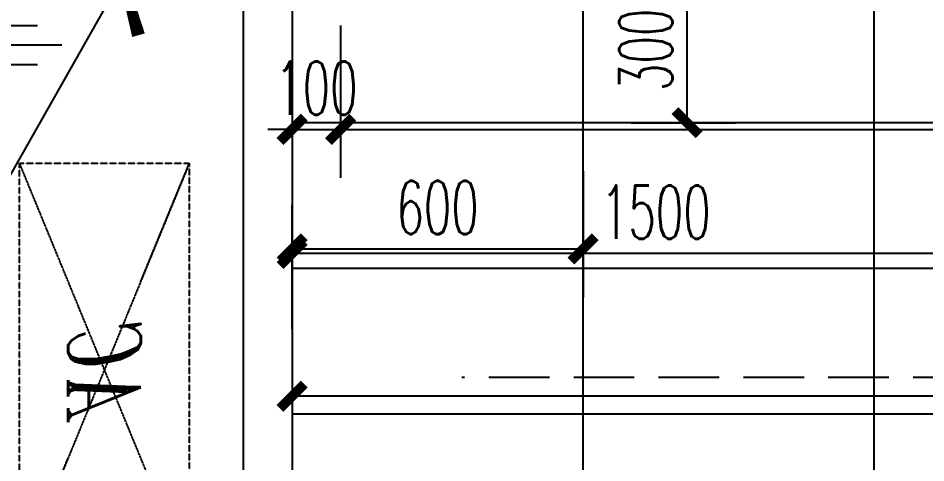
# Model space of a CAD drawing. Extents: x 184967 to 628822, y -100826 to 121332.
# Drawn here: x 394750 to 396621, y -25413 to -24497 of the extents above; entities that cross this region are included whole.
import ezdxf
from ezdxf.enums import TextEntityAlignment as Align

# ---------------------------------------------------------------- set-up
doc = ezdxf.new("R2010")
doc.units = 0
doc.header["$MEASUREMENT"] = 0
doc.linetypes.add('DASH', pattern=[0.35, 0.25, -0.1])
for name, color, linetype in [('0-地面', 251, 'Continuous'), ('DIM-墙体定位', 146, 'Continuous'), ('E-空调', 51, 'Continuous'), ('E-给水', 34, 'Continuous'), ('KT', 8, 'DASH'), ('T-灯具尺寸', 55, 'Continuous'), ('WALL', 145, 'Continuous'), ('栏杆', 4, 'Continuous')]:
    doc.layers.add(name, color=color, linetype=linetype)
doc.styles.add('ENGLISH', font='italict.shx')
doc.styles.get("Standard").update_dxf_attribs({"font": 'gbenor.shx', "bigfont": 'gbcbig.shx'})
doc.styles.add('尺寸标注', font='txt.shx', dxfattribs={"width": 0.6, "height": 110})
doc.dimstyles.new('1-50', dxfattribs={"dimscale": 50, "dimtxt": 110, "dimasz": 1, "dimexe": 2, "dimexo": 2, "dimgap": 0.6, "dimtad": 1, "dimdec": 0, "dimrnd": 5, "dimtxsty": '尺寸标注', "dimblk": 'ARCHTICK', "dimcen": 2.5, "dimclrd": 251, "dimclre": 251, "dimclrt": 50, "dimadec": 0, "dimazin": 0, "dimtfac": 1, "dimtdec": 0, "dimtix": 1, "dimtmove": 2, "dimatfit": 3, "dimldrblk": 'DOT', "dimfxl": 0, "dimarcsym": 0})
doc.dimstyles.new('标注', dxfattribs={"dimtxt": 2.5, "dimasz": 1.5, "dimexe": 1.25, "dimexo": 0.625, "dimgap": 0, "dimtad": 1, "dimdsep": 46, "dimtxsty": 'Standard', "dimblk": 'z', "dimcen": 2.5, "dimadec": 0, "dimazin": 0, "dimtm": 1e-09, "dimtfac": 1, "dimtmove": 0, "dimatfit": 3, "dimldrblk": 'z', "dimfxl": 0, "dimarcsym": 0})

# ---------------------------------------------------------------- blocks, each defined once
blk = doc.blocks.new('awrtt')
at = {"layer": 'KT', "linetype": 'DASH'}
for p, q in [((195123.3395661743, -20712.86994888837), (194273.3395661745, -20712.86994888837)), ((194273.3395661743, -20712.86994888837), (194516.1967090313, -20812.86994888837)), ((195123.3395661743, -20712.86994888837), (194273.3395661745, -21062.86994888837)), ((194273.3395661745, -21062.86994888837), (194273.3395661745, -20712.86994888837)), ((194273.3395661745, -20712.86994888837), (195123.3395661743, -21062.86994888837)), ((194880.482423317, -20812.86994888837), (195123.3395661743, -20712.86994888837)), ((195123.3395661743, -21062.86994888837), (195123.3395661743, -20712.86994888837)), ((195123.3395661743, -21062.86994888837), (195123.3395661743, -20712.86994888837)), ((194273.3395661743, -21062.86994888837), (194516.1967090313, -20962.86994888837)), ((194880.482423317, -20962.86994888837), (195123.3395661743, -21062.86994888837)), ((194273.3395661745, -21062.86994888837), (195123.3395661743, -21062.86994888837))]:
    blk.add_line(p, q, dxfattribs=at)
at = {"layer": 'KT', "linetype": 'DASH', "style": 'ENGLISH', "width": 0.75}
blk.add_text('AC', height=150, dxfattribs=at).set_placement((194698.3395661743, -20887.86994888837), align=Align.MIDDLE_CENTER)
blk = doc.blocks.new('_ArchTick')
at = {"color": 0, "linetype": 'ByBlock', "const_width": 0.4}
blk.add_lwpolyline([(-0.5, -0.5), (0.5, 0.5)], dxfattribs=at)
blk = doc.blocks.new('*D1163')
at = {"layer": 'Defpoints', "color": 0, "linetype": 'ByBlock', "transparency": 16777216}
for p in [(395314.6391262932, -24981.5), (395314.6391262932, -25237.19105581623), (396814.6391261903, -25237.19105581584)]:
    blk.add_point(p, dxfattribs=at)
at = {"layer": 'T-灯具尺寸', "color": 251, "lineweight": -2, "transparency": 16777216}
for p, q in [((395314.6391262932, -25137.19105581623), (395314.6391262932, -24881.5)), ((396814.6391261903, -25137.19105581584), (396814.6391261903, -24881.5)), ((396814.6391261903, -24981.5), (395314.6391262932, -24981.5))]:
    blk.add_line(p, q, dxfattribs=at)
at = {"layer": 'T-灯具尺寸', "color": 251, "linetype": 'ByBlock', "lineweight": -2, "transparency": 16777216, "xscale": 50, "yscale": 50, "zscale": 50, "rotation": 180}
blk.add_blockref('_ArchTick', (395314.6391262932, -24981.5), dxfattribs=at)
at = {"layer": 'T-灯具尺寸', "color": 251, "linetype": 'ByBlock', "lineweight": -2, "transparency": 16777216, "xscale": 50, "yscale": 50, "zscale": 50}
blk.add_blockref('_ArchTick', (396814.6391261903, -24981.5), dxfattribs=at)
at = {"layer": 'T-灯具尺寸', "color": 50, "linetype": 'ByBlock', "transparency": 16777216, "insert": (396064.6391262418, -24896.5), "char_height": 110, "attachment_point": 5, "style": '尺寸标注'}
blk.add_mtext('1500', dxfattribs=at)
blk = doc.blocks.new('_Dot')
at = {"color": 0, "linetype": 'ByBlock', "lineweight": -2}
blk.add_line((-0.5, 0), (-1, 0), dxfattribs=at)
at = {"color": 0, "linetype": 'ByBlock', "const_width": 0.5}
blk.add_lwpolyline([(-0.25, 0, 1), (0.25, 0, 1)], format="xyb", close=True, dxfattribs=at)
blk = doc.blocks.new('*D1381')
at = {"layer": 'Defpoints', "color": 0, "linetype": 'ByBlock', "transparency": 16777216}
for p in [(395314.6391263181, -24412.19105591663), (395414.6391261903, -24412.19105592149), (395414.6391261903, -24726)]:
    blk.add_point(p, dxfattribs=at)
at = {"layer": 'DIM-墙体定位', "color": 251, "lineweight": -2, "transparency": 16777216}
for p, q in [((395314.6391263181, -24512.19105591663), (395314.6391263181, -24826)), ((395414.6391261903, -24512.19105592149), (395414.6391261903, -24826)), ((395314.6391263181, -24726), (395264.6391263181, -24726)), ((395314.6391263181, -24726), (395414.6391261903, -24726)), ((395414.6391261903, -24726), (395464.6391261903, -24726))]:
    blk.add_line(p, q, dxfattribs=at)
at = {"layer": 'DIM-墙体定位', "color": 251, "linetype": 'ByBlock', "lineweight": -2, "transparency": 16777216, "xscale": 50, "yscale": 50, "zscale": 50}
blk.add_blockref('_ArchTick', (395314.6391263181, -24726), dxfattribs=at)
at = {"layer": 'DIM-墙体定位', "color": 251, "linetype": 'ByBlock', "lineweight": -2, "transparency": 16777216, "xscale": 50, "yscale": 50, "zscale": 50, "rotation": 180}
blk.add_blockref('_ArchTick', (395414.6391261903, -24726), dxfattribs=at)
at = {"layer": 'DIM-墙体定位', "color": 50, "linetype": 'ByBlock', "transparency": 16777216, "insert": (395364.6391262542, -24641), "char_height": 110, "attachment_point": 5, "style": '尺寸标注'}
blk.add_mtext('100', dxfattribs=at)
blk = doc.blocks.new('*D1382')
at = {"layer": 'Defpoints', "color": 0, "linetype": 'ByBlock', "transparency": 16777216}
for p in [(395414.6391261903, -24412.19105592149), (398214.6391261903, -24412.19105603069), (398214.6391261903, -24726)]:
    blk.add_point(p, dxfattribs=at)
at = {"layer": 'DIM-墙体定位', "color": 251, "lineweight": -2, "transparency": 16777216}
for p, q in [((395414.6391261903, -24512.19105592149), (395414.6391261903, -24826)), ((398214.6391261903, -24512.19105603069), (398214.6391261903, -24826)), ((395414.6391261903, -24726), (398214.6391261903, -24726))]:
    blk.add_line(p, q, dxfattribs=at)
at = {"layer": 'DIM-墙体定位', "color": 251, "linetype": 'ByBlock', "lineweight": -2, "transparency": 16777216, "xscale": 50, "yscale": 50, "zscale": 50, "rotation": 180}
blk.add_blockref('_ArchTick', (395414.6391261903, -24726), dxfattribs=at)
at = {"layer": 'DIM-墙体定位', "color": 251, "linetype": 'ByBlock', "lineweight": -2, "transparency": 16777216, "xscale": 50, "yscale": 50, "zscale": 50}
blk.add_blockref('_ArchTick', (398214.6391261903, -24726), dxfattribs=at)
at = {"layer": 'DIM-墙体定位', "color": 50, "linetype": 'ByBlock', "transparency": 16777216, "insert": (396814.6391261903, -24641), "char_height": 110, "attachment_point": 5, "style": '尺寸标注'}
blk.add_mtext('2800', dxfattribs=at)
blk = doc.blocks.new('*D1389')
at = {"layer": 'Defpoints', "color": 0, "linetype": 'ByBlock', "transparency": 16777216}
for p in [(401614.639126308, -25012.19105586564), (395314.639126298, -25078.00000000073), (395314.639126298, -25275.5)]:
    blk.add_point(p, dxfattribs=at)
at = {"layer": 'DIM-墙体定位', "color": 251, "lineweight": -2, "transparency": 16777216}
for p, q in [((401614.639126308, -25112.19105586564), (401614.639126308, -25375.5)), ((395314.639126298, -25178.00000000073), (395314.639126298, -25375.5)), ((401614.639126308, -25275.5), (395314.639126298, -25275.5))]:
    blk.add_line(p, q, dxfattribs=at)
at = {"layer": 'DIM-墙体定位', "color": 251, "linetype": 'ByBlock', "lineweight": -2, "transparency": 16777216, "xscale": 50, "yscale": 50, "zscale": 50, "rotation": 180}
blk.add_blockref('_ArchTick', (395314.639126298, -25275.5), dxfattribs=at)
at = {"layer": 'DIM-墙体定位', "color": 251, "linetype": 'ByBlock', "lineweight": -2, "transparency": 16777216, "xscale": 50, "yscale": 50, "zscale": 50}
blk.add_blockref('_ArchTick', (401614.639126308, -25275.5), dxfattribs=at)
at = {"layer": 'DIM-墙体定位', "color": 50, "linetype": 'ByBlock', "transparency": 16777216, "insert": (398464.639126303, -25190.5), "char_height": 110, "attachment_point": 5, "style": '尺寸标注'}
blk.add_mtext('6300', dxfattribs=at)
blk = doc.blocks.new('*D1720')
at = {"layer": '0-地面', "color": 251, "lineweight": -2, "transparency": 16777216}
for p, q in [((396013.778358119, -24412.19105591663), (396228.9175899198, -24412.19105591663)), ((396128.9175899198, -24412.19105591663), (396128.9175899198, -24712.19105591663)), ((396013.778358119, -24712.19105591663), (396228.9175899198, -24712.19105591663))]:
    blk.add_line(p, q, dxfattribs=at)
at = {"layer": 'Defpoints', "color": 0, "linetype": 'ByBlock', "transparency": 16777216}
for p in [(395913.778358119, -24412.19105591663), (395913.778358119, -24712.19105591663), (396128.9175899198, -24712.19105591663)]:
    blk.add_point(p, dxfattribs=at)
at = {"layer": '0-地面', "color": 251, "linetype": 'ByBlock', "lineweight": -2, "transparency": 16777216, "xscale": 50, "yscale": 50, "zscale": 50}
for p, rotation in [((396128.9175899198, -24412.19105591663), 90), ((396128.9175899198, -24712.19105591663), 270)]:
    blk.add_blockref('_ArchTick', p, dxfattribs=dict(at, rotation=rotation))
at = {"layer": '0-地面', "color": 50, "linetype": 'ByBlock', "transparency": 16777216, "insert": (396043.9175899198, -24562.19105591657), "char_height": 110, "attachment_point": 5, "rotation": 90, "style": '尺寸标注'}
blk.add_mtext('300', dxfattribs=at)
blk = doc.blocks.new('*D1721')
at = {"layer": '0-地面', "color": 251, "lineweight": -2, "transparency": 16777216}
for p, q in [((395314.6391263091, -24812.19105590944), (395314.6391263091, -25072)), ((395914.6391263091, -24812.19105591848), (395914.6391263091, -25072)), ((395314.6391263091, -24972), (395914.6391263091, -24972))]:
    blk.add_line(p, q, dxfattribs=at)
at = {"layer": 'Defpoints', "color": 0, "linetype": 'ByBlock', "transparency": 16777216}
for p in [(395314.6391263091, -24712.19105590944), (395914.6391263091, -24712.19105591848), (395914.6391263091, -24972)]:
    blk.add_point(p, dxfattribs=at)
at = {"layer": '0-地面', "color": 251, "linetype": 'ByBlock', "lineweight": -2, "transparency": 16777216, "xscale": 50, "yscale": 50, "zscale": 50, "rotation": 180}
blk.add_blockref('_ArchTick', (395314.6391263091, -24972), dxfattribs=at)
at = {"layer": '0-地面', "color": 251, "linetype": 'ByBlock', "lineweight": -2, "transparency": 16777216, "xscale": 50, "yscale": 50, "zscale": 50}
blk.add_blockref('_ArchTick', (395914.6391263091, -24972), dxfattribs=at)
at = {"layer": '0-地面', "color": 50, "linetype": 'ByBlock', "transparency": 16777216, "insert": (395614.6391263091, -24887), "char_height": 110, "attachment_point": 5, "style": '尺寸标注'}
blk.add_mtext('600', dxfattribs=at)
blk = doc.blocks.new('z')
blk.add_line((0, 0), (-1, -1.0232e-12))
blk.add_lwpolyline([(-1.171243120491743, 1.173285600293843, 0.36, 0.21, 0), (0, 0, 0.21, 0.36, 0), (-1.17124312049778, -1.173285600307485, 0.36, 0.36, 0)], format="xyseb")
blk = doc.blocks.new('A$C66E365A4')
at = {"layer": '栏杆'}
for p, q in [((0, 0), (0, -350)), ((-40, -50), (-40, -300)), ((40, -50), (40, -300))]:
    blk.add_line(p, q, dxfattribs=at)

msp = doc.modelspace()

# ---------------------------------------------------------------- linework, layer by layer
at = {"layer": '0-地面', "color": 250, "linetype": 'ByBlock'}
for p, q in [((395914.6391263181, -26062.19105568966), (395914.6391263181, -24312.19185407888)), ((396514.6391263181, -26062.19105568949), (396514.6391263181, -24312.19164587567)), ((401614.639126308, -24712.19105591663), (395314.6391263091, -24712.19105591663)), ((401614.639126308, -25012.19105591663), (395314.6391263, -25012.19105591663)), ((401664.6386000795, -25312.19105591663), (395314.639126291, -25312.19105591663))]:
    msp.add_line(p, q, dxfattribs=at)
at = {"layer": 'T-灯具尺寸', "color": 8, "linetype": 'DASH', "ltscale": 500}
msp.add_line((400920.278358119, -25237.19105581625), (395664.278358119, -25237.19105581625), dxfattribs=at)
at = {"layer": 'WALL'}
msp.add_lwpolyline([(395214.6391262678, -26012.19105572069), (395214.6391263165, -24412.19105591177), (395314.6391263181, -24412.19105591177), (395314.6391262699, -26012.19105568972), (395314.6391262699, -26212.19105568972), (394614.6391261994, -26212.19105568972), (394614.6391262094, -26012.19105569065), (395214.6391262697, -26012.19105568972)], dxfattribs=at)

# ---------------------------------------------------------------- block references
at = {"layer": 'E-空调', "xscale": -1, "rotation": 270}
msp.add_blockref('awrtt', (415815.5089708979, -219919.1432548066), dxfattribs=at)
at = {"layer": 'KT', "color": 2, "extrusion": (0, 0, -1), "zscale": -1, "rotation": 270}
msp.add_blockref('A$C66E365A4', (-394489.6391234984, -24552.19105586635), dxfattribs=at)

# ---------------------------------------------------------------- dimensions: what is measured, and where the dimension line sits
at = {"layer": '0-地面', "color": 250, "linetype": 'ByBlock'}
for base, p1, p2, angle, picture, middle in [((396128.9175899198, -24712.19105591663), (395913.778358119, -24412.19105591663), (395913.778358119, -24712.19105591663), 90, '*D1720', (396043.9175899198, -24562.19105591657)), ((395914.6391263091, -24972), (395314.6391263091, -24712.19105590944), (395914.6391263091, -24712.19105591848), 180, '*D1721', (395614.6391263091, -24887))]:
    dim = msp.add_linear_dim(base=base, p1=p1, p2=p2, angle=angle, dimstyle='1-50', override={"dimfxl": 5, "dimfxlon": 1}, dxfattribs=at)
    dim.commit()
    dim.dimension.update_dxf_attribs({"geometry": picture, "text_midpoint": middle})
at = {"layer": 'DIM-墙体定位', "color": 55, "linetype": 'ByBlock'}
for base, p1, p2, picture, middle in [((395414.6391261903, -24726), (395314.6391263181, -24412.19105591663), (395414.6391261903, -24412.19105592149), '*D1381', (395364.6391262542, -24641)), ((398214.6391261903, -24726), (395414.6391261903, -24412.19105592149), (398214.6391261903, -24412.19105603069), '*D1382', (396814.6391261903, -24641)), ((395314.639126298, -25275.5), (401614.639126308, -25012.19105586564), (395314.639126298, -25078.00000000073), '*D1389', (398464.639126303, -25190.5))]:
    dim = msp.add_linear_dim(base=base, p1=p1, p2=p2, angle=180, dimstyle='1-50', override={"dimfxl": 5, "dimfxlon": 1}, dxfattribs=at)
    dim.commit()
    dim.dimension.update_dxf_attribs({"geometry": picture, "text_midpoint": middle})
at = {"layer": 'T-灯具尺寸', "color": 55, "linetype": 'ByBlock'}
dim = msp.add_linear_dim(base=(395314.6391262932, -24981.5), p1=(396814.6391261903, -25237.19105581584), p2=(395314.6391262932, -25237.19105581623), angle=180, dimstyle='1-50', override={"dimfxl": 5, "dimfxlon": 1}, dxfattribs=at)
dim.commit()
dim.dimension.update_dxf_attribs({"geometry": '*D1163', "text_midpoint": (396064.6391262418, -24896.5)})

# ---------------------------------------------------------------- leaders
at = {"layer": 'E-给水'}
msp.add_leader([(394964.6391262606, -24412.1910557214), (393788.3218347849, -26484.5), (391361.4056393711, -26484.5)], dimstyle='标注', override={"dimscale": 75.00000238198226, "dimasz": 1}, dxfattribs=at)

doc.saveas('drawing.dxf')
